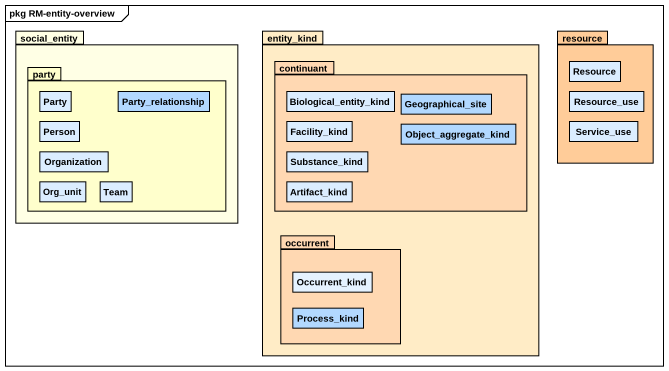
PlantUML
@startuml
mainframe pkg RM-entity-overview
hide circle
hide empty members
package social_entity #FFFFE5 {
  package party #FFFFCC {
    class "Person" as Person_ #DBEDFF
    class Party #DBEDFF
    class Party_relationship #B2D8FF
    class Organization #DBEDFF
    class Org_unit #DBEDFF
    class Team #DBEDFF
  }
}
package entity_kind #FFECC6 {
  package continuant #FFD8B2 {
    class Biological_entity_kind #DBEDFF
    class Facility_kind #DBEDFF
    class Geographical_site #B2D8FF
    class Object_aggregate_kind #B2D8FF
    class Substance_kind #DBEDFF
    class Artifact_kind #DBEDFF
  }
  package occurrent #FFD8B2 {
    class Occurrent_kind #E5F2FF
    class Process_kind #B2D8FF
  }
}
package resource #FFCC99 {
  class Resource #DBEDFF
  class Service_use #DBEDFF
  class Resource_use #DBEDFF
}
@enduml
